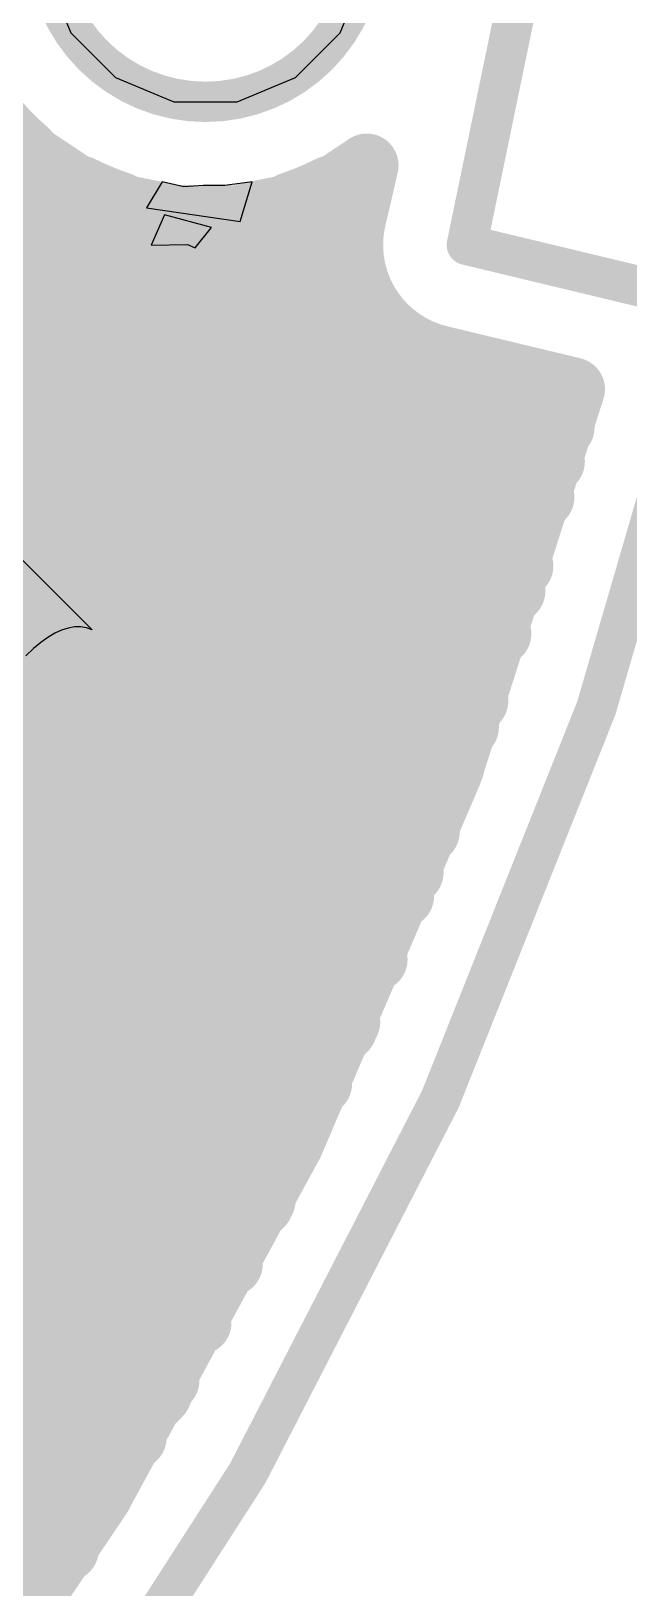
# Model space of a CAD drawing. Header units: millimetres. Extents: x 69.6 to 104.4, y 72.6 to 106.2.
# Drawn here: x 97.99 to 99.871, y 82.23 to 87.128 of the extents above; entities that cross this region are included whole.
import ezdxf

# ---------------------------------------------------------------- set-up
doc = ezdxf.new("R2010")
doc.units = ezdxf.units.MM
for name, color, linetype in [('BottomLayer', 5, 'Continuous'), ('KeepOutLayer', 6, 'Continuous'), ('MultiLayer', 9, 'Continuous'), ('TopLayer', 1, 'Continuous'), ('ViaHoleLayer', 16, 'Continuous')]:
    doc.layers.add(name, color=color, linetype=linetype)

# ---------------------------------------------------------------- blocks, each defined once
blk = doc.blocks.new('PAD_19')
at = {"layer": 'TopLayer', "const_width": 0.5}
blk.add_lwpolyline([(-0.25, 0, 1), (0.25, 0, 1)], format="xyb", close=True, dxfattribs=at)
blk = doc.blocks.new('PAD_20')
at = {"layer": 'TopLayer', "const_width": 0.5}
blk.add_lwpolyline([(-0.25, 0, 1), (0.25, 0, 1)], format="xyb", close=True, dxfattribs=at)

msp = doc.modelspace()

# ---------------------------------------------------------------- linework, layer by layer
at = {"layer": 'BottomLayer', "const_width": 0.2}
for points in [[(86.3892, 95.1954), (98.5207, 83.0639)], [(86.6716, 95.1959), (98.6192, 83.2482)], [(86.9681, 95.1823), (98.7153, 83.435)], [(87.2646, 95.1686), (98.809, 83.6242)], [(86.1525, 95.1493), (98.4198, 82.882)], [(87.5611, 95.1549), (98.9001, 83.8159)], [(87.8577, 95.1412), (98.9888, 84.0101)], [(88.1542, 95.1275), (99.0748, 84.2069)], [(85.9158, 95.1032), (98.3165, 82.7024)], [(88.4507, 95.1138), (99.1582, 84.4064)], [(85.6791, 95.057), (98.211, 82.5252)], [(88.8155, 95.0319), (99.2389, 84.6085)], [(85.4424, 95.0109), (98.1031, 82.3502)], [(85.2057, 94.9648), (97.9929, 82.1775)], [(89.2038, 94.9265), (99.3169, 84.8134)], [(89.592, 94.8211), (99.392, 85.021)], [(89.9803, 94.7157), (99.4643, 85.2316)], [(88.4761, 77.1625), (98.024, 86.7103)], [(98.0004, 86.7261), (98.1175, 86.6479)], [(98.9602, 86.6479), (99.0464, 86.7055)], [(88.8051, 77.2086), (98.2053, 86.6088)], [(98.916, 86.6284), (99.0072, 86.5372)], [(89.1341, 77.2548), (98.4262, 86.5469)], [(89.4631, 77.301), (98.7234, 86.5612)], [(89.8641, 77.4191), (99.015, 86.57)], [(98.3013, 86.5718), (98.4119, 86.5498)], [(98.6658, 86.5498), (98.7764, 86.5718)], [(98.7042, 86.5574), (99.6, 85.6615)], [(98.4332, 86.5455), (99.5337, 85.445)], [(90.2754, 77.5475), (99.0311, 86.3033)], [(91.3605, 78.3498), (99.162, 86.1513)], [(94.6709, 81.3774), (99.3723, 86.0788)], [(99.2765, 86.1018), (99.6961, 86.001)], [(95.1717, 81.5953), (99.6004, 86.024)], [(99.4952, 86.0493), (99.6633, 85.8811)], [(95.4627, 81.6035), (99.6328, 85.7736)], [(95.6955, 81.5534), (99.5087, 85.3666)], [(95.8914, 81.4665), (99.3622, 84.9373)], [(96.0616, 81.3538), (99.1882, 84.4805)], [(96.2126, 81.222), (98.9791, 83.9885)], [(96.3535, 81.08), (98.7224, 83.4489)], [(96.4647, 80.9085), (98.3956, 82.8393)]]:
    msp.add_lwpolyline(points, dxfattribs=at)
for points in [[(97.9771, 86.7494, -0.038553), (97.8831, 86.8435)], [(99.0464, 86.7055, -0.00336), (99.0079, 86.5401)], [(98.2708, 86.5844, -0.03856), (98.1479, 86.6353)], [(98.9297, 86.6353, -0.038567), (98.8069, 86.5844)], [(98.6054, 86.5443, -0.03857), (98.4723, 86.5443)], [(99.1043, 86.1982, -0.260951), (99.0079, 86.5401)], [(99.2765, 86.1018, -0.138318), (99.1043, 86.1982)], [(99.2765, 86.1018, -0.138318), (99.1043, 86.1982)], [(99.6961, 86.001, -0.118535), (96.6916, 80.4835)]]:
    msp.add_lwpolyline(points, format="xyb", dxfattribs=at)
at = {"layer": 'BottomLayer'}
for points, const_width in [([(97.9271, 86.7494, 1), (98.0271, 86.7494, 1)], 0.1), ([(97.785, 86.5917, 1), (98.01, 86.5917, 1)], 0.225), ([(97.9504, 86.7261, 1), (98.0504, 86.7261, 1)], 0.1), ([(97.974, 86.7103, 1), (98.074, 86.7103, 1)], 0.1), ([(98.9964, 86.7055, 1), (99.0964, 86.7055, 1)], 0.1), ([(98.9964, 86.7055, 1), (99.0964, 86.7055, 1)], 0.1), ([(98.0675, 86.6479, 1), (98.1675, 86.6479, 1)], 0.1), ([(98.9102, 86.6479, 1), (99.0102, 86.6479, 1)], 0.1), ([(98.0979, 86.6353, 1), (98.1979, 86.6353, 1)], 0.1), ([(98.1553, 86.6088, 1), (98.2553, 86.6088, 1)], 0.1), ([(98.866, 86.6284, 1), (98.966, 86.6284, 1)], 0.1), ([(98.8797, 86.6353, 1), (98.9797, 86.6353, 1)], 0.1), ([(98.2208, 86.5844, 1), (98.3208, 86.5844, 1)], 0.1), ([(98.2513, 86.5718, 1), (98.3513, 86.5718, 1)], 0.1), ([(98.3619, 86.5498, 1), (98.4619, 86.5498, 1)], 0.1), ([(98.3762, 86.5469, 1), (98.4762, 86.5469, 1)], 0.1), ([(98.6158, 86.5498, 1), (98.7158, 86.5498, 1)], 0.1), ([(98.6542, 86.5574, 1), (98.7542, 86.5574, 1)], 0.1), ([(98.6734, 86.5612, 1), (98.7734, 86.5612, 1)], 0.1), ([(98.7264, 86.5718, 1), (98.8264, 86.5718, 1)], 0.1), ([(98.7569, 86.5844, 1), (98.8569, 86.5844, 1)], 0.1), ([(98.965, 86.57, 1), (99.065, 86.57, 1)], 0.1), ([(98.3832, 86.5455, 1), (98.4832, 86.5455, 1)], 0.1), ([(98.4223, 86.5443, 1), (98.5223, 86.5443, 1)], 0.1), ([(98.5554, 86.5443, 1), (98.6554, 86.5443, 1)], 0.1), ([(98.9572, 86.5372, 1), (99.0572, 86.5372, 1)], 0.1), ([(98.9579, 86.5401, 1), (99.0579, 86.5401, 1)], 0.1), ([(98.9579, 86.5401, 1), (99.0579, 86.5401, 1)], 0.1), ([(98.9811, 86.3033, 1), (99.0811, 86.3033, 1)], 0.1), ([(99.0543, 86.1982, 1), (99.1543, 86.1982, 1)], 0.1), ([(99.0543, 86.1982, 1), (99.1543, 86.1982, 1)], 0.1), ([(99.0543, 86.1982, 1), (99.1543, 86.1982, 1)], 0.1), ([(99.112, 86.1513, 1), (99.212, 86.1513, 1)], 0.1), ([(99.2265, 86.1018, 1), (99.3265, 86.1018, 1)], 0.1), ([(99.2265, 86.1018, 1), (99.3265, 86.1018, 1)], 0.1), ([(99.2265, 86.1018, 1), (99.3265, 86.1018, 1)], 0.1), ([(99.3223, 86.0788, 1), (99.4223, 86.0788, 1)], 0.1), ([(99.4452, 86.0493, 1), (99.5452, 86.0493, 1)], 0.1), ([(99.5504, 86.024, 1), (99.6504, 86.024, 1)], 0.1), ([(99.6461, 86.001, 1), (99.7461, 86.001, 1)], 0.1), ([(99.6461, 86.001, 1), (99.7461, 86.001, 1)], 0.1), ([(99.3161, 85.8099, 1), (99.5411, 85.8099, 1)], 0.225), ([(99.6133, 85.8811, 1), (99.7133, 85.8811, 1)], 0.1), ([(99.5828, 85.7736, 1), (99.6828, 85.7736, 1)], 0.1), ([(99.55, 85.6615, 1), (99.65, 85.6615, 1)], 0.1), ([(99.4837, 85.445, 1), (99.5837, 85.445, 1)], 0.1), ([(99.4587, 85.3666, 1), (99.5587, 85.3666, 1)], 0.1), ([(99.4143, 85.2316, 1), (99.5143, 85.2316, 1)], 0.1), ([(99.342, 85.021, 1), (99.442, 85.021, 1)], 0.1), ([(99.3122, 84.9373, 1), (99.4122, 84.9373, 1)], 0.1), ([(99.2669, 84.8134, 1), (99.3669, 84.8134, 1)], 0.1), ([(98.6385, 84.559, 1), (98.8635, 84.559, 1)], 0.225), ([(99.1889, 84.6085, 1), (99.2889, 84.6085, 1)], 0.1), ([(99.1382, 84.4805, 1), (99.2382, 84.4805, 1)], 0.1), ([(99.1082, 84.4064, 1), (99.2082, 84.4064, 1)], 0.1), ([(99.0248, 84.2069, 1), (99.1248, 84.2069, 1)], 0.1), ([(98.9388, 84.0101, 1), (99.0388, 84.0101, 1)], 0.1), ([(98.9291, 83.9885, 1), (99.0291, 83.9885, 1)], 0.1), ([(98.8501, 83.8159, 1), (98.9501, 83.8159, 1)], 0.1), ([(98.759, 83.6242, 1), (98.859, 83.6242, 1)], 0.1), ([(98.6653, 83.435, 1), (98.7653, 83.435, 1)], 0.1), ([(98.6724, 83.4489, 1), (98.7724, 83.4489, 1)], 0.1), ([(98.5692, 83.2482, 1), (98.6692, 83.2482, 1)], 0.1), ([(98.4707, 83.0639, 1), (98.5707, 83.0639, 1)], 0.1), ([(98.3698, 82.882, 1), (98.4698, 82.882, 1)], 0.1), ([(98.3456, 82.8393, 1), (98.4456, 82.8393, 1)], 0.1), ([(98.2665, 82.7024, 1), (98.3665, 82.7024, 1)], 0.1), ([(98.161, 82.5252, 1), (98.261, 82.5252, 1)], 0.1), ([(98.0531, 82.3502, 1), (98.1531, 82.3502, 1)], 0.1), ([(97.9429, 82.1775, 1), (98.0429, 82.1775, 1)], 0.1)]:
    msp.add_lwpolyline(points, format="xyb", close=True, dxfattribs=dict(at, const_width=const_width))
at = {"layer": 'KeepOutLayer', "const_width": 0.127}
for points in [[(99.7067, 88.8901, -0.047399), (99.3613, 86.4552)], [(100.1392, 86.2685, -0.404026), (83.9692, 75.9671)]]:
    msp.add_lwpolyline(points, format="xyb", dxfattribs=at)
at = {"layer": 'KeepOutLayer'}
for points, const_width in [([(99.0388, 87.4052, 1), (98.0388, 87.4052, 1)], 0.127), ([(99.3296, 86.4552, 1), (99.3931, 86.4552, 1)], 0.0635), ([(99.3296, 86.4552, 1), (99.3931, 86.4552, 1)], 0.0635)]:
    msp.add_lwpolyline(points, format="xyb", close=True, dxfattribs=dict(at, const_width=const_width))
at = {"layer": 'KeepOutLayer', "const_width": 0.127}
msp.add_lwpolyline([(99.3613, 86.4552), (100.1392, 86.2685)], dxfattribs=at)
at = {"layer": 'MultiLayer'}
for p, q in [((98.0388, 87.3058), (98.115, 87.122)), ((98.9627, 87.122), (99.0388, 87.3058)), ((98.115, 87.122), (98.2556, 86.9813)), ((98.8221, 86.9813), (98.9627, 87.122)), ((98.2556, 86.9813), (98.4394, 86.9052)), ((98.6383, 86.9052), (98.8221, 86.9813)), ((98.4394, 86.9052), (98.5388, 86.9052)), ((98.5388, 86.9052), (98.6383, 86.9052))]:
    msp.add_line(p, q, dxfattribs=at)
at = {"layer": 'MultiLayer', "const_width": 0.225}
for points in [[(97.785, 86.5917, 1), (98.01, 86.5917, 1)], [(99.3161, 85.8099, 1), (99.5411, 85.8099, 1)], [(98.6385, 84.559, 1), (98.8635, 84.559, 1)]]:
    msp.add_lwpolyline(points, format="xyb", close=True, dxfattribs=at)
at = {"layer": 'TopLayer'}
for p, q in [((98.4027, 86.6533), (98.3531, 86.5719)), ((98.4704, 86.6383), (98.4027, 86.6533)), ((98.6861, 86.654), (98.5994, 86.6416)), ((98.6483, 86.5288), (98.6861, 86.654)), ((98.5317, 86.6416), (98.4704, 86.6383)), ((98.5994, 86.6416), (98.5317, 86.6416)), ((98.3531, 86.5719), (98.6483, 86.5288)), ((98.4102, 86.5495), (98.3681, 86.4545)), ((98.5581, 86.5096), (98.4102, 86.5495)), ((98.5062, 86.4464), (98.5581, 86.5096)), ((98.3681, 86.4545), (98.482, 86.4562)), ((98.482, 86.4562), (98.5062, 86.4464)), ((97.9277, 85.4984), (98.1822, 85.2438)), ((98.0647, 85.2332), (98.0428, 85.2202)), ((98.0859, 85.243), (98.0647, 85.2332)), ((98.1065, 85.2495), (98.0859, 85.243)), ((98.1264, 85.2529), (98.1065, 85.2495)), ((98.1457, 85.253), (98.1264, 85.2529)), ((98.1643, 85.25), (98.1457, 85.253)), ((98.1822, 85.2438), (98.1643, 85.25)), ((97.9972, 85.1848), (97.9734, 85.1622)), ((98.0203, 85.2041), (97.9972, 85.1848)), ((98.0428, 85.2202), (98.0203, 85.2041))]:
    msp.add_line(p, q, dxfattribs=at)
for points, const_width in [([(97.2445, 87.4514), (98.1688, 86.5272)], 0.2), ([(97.103, 87.31), (97.9672, 86.4459)], 0.2), ([(96.4048, 85.0912), (98.024, 86.7103)], 0.2), ([(98.0004, 86.7261), (98.1175, 86.6479)], 0.2), ([(98.9602, 86.6479), (99.0464, 86.7055)], 0.2), ([(98.1039, 86.5074), (98.2053, 86.6088)], 0.2), ([(98.916, 86.6284), (99.0072, 86.5372)], 0.2), ([(98.3013, 86.5718), (98.3859, 86.5549)], 0.2), ([(98.6658, 86.5498), (98.7764, 86.5718)], 0.2), ([(98.6686, 86.5064), (98.7234, 86.5612)], 0.2), ([(98.7042, 86.5574), (98.8349, 86.4267)], 0.2), ([(98.8573, 86.4123), (99.015, 86.57)], 0.2), ([(99.1106, 86.151), (99.6, 85.6615)], 0.2), ([(99.2109, 85.9174), (99.3723, 86.0788)], 0.2), ([(99.2765, 86.1018), (99.6961, 86.001)], 0.2), ([(99.2379, 85.6615), (99.6004, 86.024)], 0.2), ([(99.4952, 86.0493), (99.6633, 85.8811)], 0.2), ([(99.1114, 85.2521), (99.6328, 85.7736)], 0.2), ([(99.2379, 85.7409), (99.5337, 85.445)], 0.2), ([(97.331, 84.6472), (98.3848, 85.7009)], 0.18), ([(99.211, 85.4849), (99.4643, 85.2316)], 0.2), ([(98.5257, 84.3836), (99.5087, 85.3666)], 0.2), ([(99.1297, 85.2833), (99.392, 85.021)], 0.2), ([(99.0105, 85.1197), (99.3169, 84.8134)], 0.2), ([(98.8576, 84.9898), (99.2389, 84.6085)], 0.2), ([(98.3835, 84.5242), (98.8336, 84.9744)], 0.2), ([(98.6337, 84.2088), (99.3622, 84.9373)], 0.2), ([(98.669, 84.8956), (99.1582, 84.4064)], 0.2), ([(98.004, 84.6922), (98.1829, 84.8711)], 0.2), ([(98.1553, 84.8435), (98.9888, 84.0101)], 0.2), ([(98.2068, 84.6304), (98.4242, 84.8478)], 0.2), ([(98.4334, 84.8483), (99.0748, 84.2069)], 0.2), ([(98.7005, 83.9927), (99.1882, 84.4805)], 0.2), ([(98.6952, 84.0208), (98.9001, 83.8159)], 0.2), ([(98.7007, 83.71), (98.9791, 83.9885)], 0.2), ([(98.7037, 83.7295), (98.809, 83.6242)], 0.2), ([(98.6411, 83.5093), (98.7153, 83.435)], 0.2), ([(96.3535, 81.08), (98.7224, 83.4489)], 0.2), ([(96.7637, 83.4068), (97.9929, 82.1775)], 0.2), ([(97.0465, 83.4068), (98.1031, 82.3502)], 0.2), ([(98.5362, 83.3313), (98.6192, 83.2482)], 0.2), ([(98.3968, 83.1879), (98.5207, 83.0639)], 0.2), ([(98.2232, 83.0786), (98.4198, 82.882)], 0.2), ([(96.2126, 81.222), (97.999, 83.0084)], 0.2), ([(97.7296, 83.0065), (98.211, 82.5252)], 0.2), ([(98.0088, 83.0101), (98.3165, 82.7024)], 0.2), ([(96.4647, 80.9085), (98.3956, 82.8393)], 0.2)]:
    msp.add_lwpolyline(points, dxfattribs=dict(at, const_width=const_width))
at = {"layer": 'TopLayer', "const_width": 0.2}
for points in [[(97.9771, 86.7494, -0.038553), (97.8831, 86.8435)], [(99.0464, 86.7055, -0.00336), (99.0079, 86.5401)], [(98.2708, 86.5844, -0.03856), (98.1479, 86.6353)], [(98.9297, 86.6353, -0.038567), (98.8069, 86.5844)], [(97.555, 85.499, -0.486359), (98.3859, 86.5549)], [(98.5344, 86.5417, -0.363537), (99.2388, 85.7009)], [(99.1043, 86.1982, -0.260951), (99.0079, 86.5401)], [(99.2765, 86.1018, -0.138318), (99.1043, 86.1982)], [(99.2765, 86.1018, -0.138318), (99.1043, 86.1982)], [(99.6961, 86.001, -0.118535), (96.6916, 80.4835)], [(99.2388, 85.7009, -0.485974), (98.1829, 84.8711)], [(98.004, 84.6922, -0.364846), (98.7123, 83.8508)], [(98.7123, 83.8508, -0.758176), (97.1288, 83.4068)]]:
    msp.add_lwpolyline(points, format="xyb", dxfattribs=at)
at = {"layer": 'TopLayer'}
for points, const_width in [([(97.9271, 86.7494, 1), (98.0271, 86.7494, 1)], 0.1), ([(97.785, 86.5917, 1), (98.01, 86.5917, 1)], 0.225), ([(97.9504, 86.7261, 1), (98.0504, 86.7261, 1)], 0.1), ([(97.974, 86.7103, 1), (98.074, 86.7103, 1)], 0.1), ([(98.9964, 86.7055, 1), (99.0964, 86.7055, 1)], 0.1), ([(98.9964, 86.7055, 1), (99.0964, 86.7055, 1)], 0.1), ([(98.0675, 86.6479, 1), (98.1675, 86.6479, 1)], 0.1), ([(98.9102, 86.6479, 1), (99.0102, 86.6479, 1)], 0.1), ([(98.0979, 86.6353, 1), (98.1979, 86.6353, 1)], 0.1), ([(98.1553, 86.6088, 1), (98.2553, 86.6088, 1)], 0.1), ([(98.866, 86.6284, 1), (98.966, 86.6284, 1)], 0.1), ([(98.8797, 86.6353, 1), (98.9797, 86.6353, 1)], 0.1), ([(98.2208, 86.5844, 1), (98.3208, 86.5844, 1)], 0.1), ([(98.2513, 86.5718, 1), (98.3513, 86.5718, 1)], 0.1), ([(98.3359, 86.5549, 1), (98.4359, 86.5549, 1)], 0.1), ([(98.3359, 86.5549, 1), (98.4359, 86.5549, 1)], 0.1), ([(98.6158, 86.5498, 1), (98.7158, 86.5498, 1)], 0.1), ([(98.6542, 86.5574, 1), (98.7542, 86.5574, 1)], 0.1), ([(98.6734, 86.5612, 1), (98.7734, 86.5612, 1)], 0.1), ([(98.7264, 86.5718, 1), (98.8264, 86.5718, 1)], 0.1), ([(98.7569, 86.5844, 1), (98.8569, 86.5844, 1)], 0.1), ([(98.965, 86.57, 1), (99.065, 86.57, 1)], 0.1), ([(98.0539, 86.5074, 1), (98.1539, 86.5074, 1)], 0.1), ([(98.1188, 86.5272, 1), (98.2188, 86.5272, 1)], 0.1), ([(98.4844, 86.5417, 1), (98.5844, 86.5417, 1)], 0.1), ([(98.6186, 86.5064, 1), (98.7186, 86.5064, 1)], 0.1), ([(98.9572, 86.5372, 1), (99.0572, 86.5372, 1)], 0.1), ([(98.9579, 86.5401, 1), (99.0579, 86.5401, 1)], 0.1), ([(98.9579, 86.5401, 1), (99.0579, 86.5401, 1)], 0.1), ([(97.9172, 86.4459, 1), (98.0172, 86.4459, 1)], 0.1), ([(98.7849, 86.4267, 1), (98.8849, 86.4267, 1)], 0.1), ([(98.8073, 86.4123, 1), (98.9073, 86.4123, 1)], 0.1), ([(99.0543, 86.1982, 1), (99.1543, 86.1982, 1)], 0.1), ([(99.0543, 86.1982, 1), (99.1543, 86.1982, 1)], 0.1), ([(99.0543, 86.1982, 1), (99.1543, 86.1982, 1)], 0.1), ([(99.0606, 86.151, 1), (99.1606, 86.151, 1)], 0.1), ([(99.2265, 86.1018, 1), (99.3265, 86.1018, 1)], 0.1), ([(99.2265, 86.1018, 1), (99.3265, 86.1018, 1)], 0.1), ([(99.2265, 86.1018, 1), (99.3265, 86.1018, 1)], 0.1), ([(99.3223, 86.0788, 1), (99.4223, 86.0788, 1)], 0.1), ([(99.4452, 86.0493, 1), (99.5452, 86.0493, 1)], 0.1), ([(99.5504, 86.024, 1), (99.6504, 86.024, 1)], 0.1), ([(99.6461, 86.001, 1), (99.7461, 86.001, 1)], 0.1), ([(99.6461, 86.001, 1), (99.7461, 86.001, 1)], 0.1), ([(99.1609, 85.9174, 1), (99.2609, 85.9174, 1)], 0.1), ([(99.3161, 85.8099, 1), (99.5411, 85.8099, 1)], 0.225), ([(99.6133, 85.8811, 1), (99.7133, 85.8811, 1)], 0.1), ([(99.5828, 85.7736, 1), (99.6828, 85.7736, 1)], 0.1), ([(99.1879, 85.7409, 1), (99.2879, 85.7409, 1)], 0.1), ([(98.3398, 85.7009, 1), (98.4298, 85.7009, 1)], 0.09), ([(99.1888, 85.7009, 1), (99.2888, 85.7009, 1)], 0.1), ([(99.1888, 85.7009, 1), (99.2888, 85.7009, 1)], 0.1), ([(99.1879, 85.6615, 1), (99.2879, 85.6615, 1)], 0.1), ([(99.55, 85.6615, 1), (99.65, 85.6615, 1)], 0.1), ([(99.161, 85.4849, 1), (99.261, 85.4849, 1)], 0.1), ([(99.4837, 85.445, 1), (99.5837, 85.445, 1)], 0.1), ([(99.4587, 85.3666, 1), (99.5587, 85.3666, 1)], 0.1), ([(99.0797, 85.2833, 1), (99.1797, 85.2833, 1)], 0.1), ([(99.0614, 85.2521, 1), (99.1614, 85.2521, 1)], 0.1), ([(99.4143, 85.2316, 1), (99.5143, 85.2316, 1)], 0.1), ([(98.9605, 85.1197, 1), (99.0605, 85.1197, 1)], 0.1), ([(98.8076, 84.9898, 1), (98.9076, 84.9898, 1)], 0.1), ([(99.342, 85.021, 1), (99.442, 85.021, 1)], 0.1), ([(98.7836, 84.9744, 1), (98.8836, 84.9744, 1)], 0.1), ([(99.3122, 84.9373, 1), (99.4122, 84.9373, 1)], 0.1), ([(98.619, 84.8956, 1), (98.719, 84.8956, 1)], 0.1), ([(98.1053, 84.8435, 1), (98.2053, 84.8435, 1)], 0.1), ([(98.1329, 84.8711, 1), (98.2329, 84.8711, 1)], 0.1), ([(98.1329, 84.8711, 1), (98.2329, 84.8711, 1)], 0.1), ([(98.3742, 84.8478, 1), (98.4742, 84.8478, 1)], 0.1), ([(98.3834, 84.8483, 1), (98.4834, 84.8483, 1)], 0.1), ([(99.2669, 84.8134, 1), (99.3669, 84.8134, 1)], 0.1), ([(97.954, 84.6922, 1), (98.054, 84.6922, 1)], 0.1), ([(97.954, 84.6922, 1), (98.054, 84.6922, 1)], 0.1), ([(98.6385, 84.559, 1), (98.8635, 84.559, 1)], 0.225), ([(98.1568, 84.6304, 1), (98.2568, 84.6304, 1)], 0.1), ([(99.1889, 84.6085, 1), (99.2889, 84.6085, 1)], 0.1), ([(98.3335, 84.5242, 1), (98.4335, 84.5242, 1)], 0.1), ([(99.1382, 84.4805, 1), (99.2382, 84.4805, 1)], 0.1), ([(99.1082, 84.4064, 1), (99.2082, 84.4064, 1)], 0.1), ([(98.4757, 84.3836, 1), (98.5757, 84.3836, 1)], 0.1), ([(98.5837, 84.2088, 1), (98.6837, 84.2088, 1)], 0.1), ([(99.0248, 84.2069, 1), (99.1248, 84.2069, 1)], 0.1), ([(98.6452, 84.0208, 1), (98.7452, 84.0208, 1)], 0.1), ([(98.9388, 84.0101, 1), (99.0388, 84.0101, 1)], 0.1), ([(98.6505, 83.9927, 1), (98.7505, 83.9927, 1)], 0.1), ([(98.9291, 83.9885, 1), (99.0291, 83.9885, 1)], 0.1), ([(98.6623, 83.8508, 1), (98.7623, 83.8508, 1)], 0.1), ([(98.6623, 83.8508, 1), (98.7623, 83.8508, 1)], 0.1), ([(98.8501, 83.8159, 1), (98.9501, 83.8159, 1)], 0.1), ([(98.6507, 83.71, 1), (98.7507, 83.71, 1)], 0.1), ([(98.6537, 83.7295, 1), (98.7537, 83.7295, 1)], 0.1), ([(98.759, 83.6242, 1), (98.859, 83.6242, 1)], 0.1), ([(98.5911, 83.5093, 1), (98.6911, 83.5093, 1)], 0.1), ([(98.6653, 83.435, 1), (98.7653, 83.435, 1)], 0.1), ([(98.6724, 83.4489, 1), (98.7724, 83.4489, 1)], 0.1), ([(98.4862, 83.3313, 1), (98.5862, 83.3313, 1)], 0.1), ([(98.5692, 83.2482, 1), (98.6692, 83.2482, 1)], 0.1), ([(98.3468, 83.1879, 1), (98.4468, 83.1879, 1)], 0.1), ([(98.1732, 83.0786, 1), (98.2732, 83.0786, 1)], 0.1), ([(98.4707, 83.0639, 1), (98.5707, 83.0639, 1)], 0.1), ([(97.949, 83.0084, 1), (98.049, 83.0084, 1)], 0.1), ([(97.9588, 83.0101, 1), (98.0588, 83.0101, 1)], 0.1), ([(98.3698, 82.882, 1), (98.4698, 82.882, 1)], 0.1), ([(98.3456, 82.8393, 1), (98.4456, 82.8393, 1)], 0.1), ([(98.2665, 82.7024, 1), (98.3665, 82.7024, 1)], 0.1), ([(98.161, 82.5252, 1), (98.261, 82.5252, 1)], 0.1), ([(98.0531, 82.3502, 1), (98.1531, 82.3502, 1)], 0.1), ([(97.9429, 82.1775, 1), (98.0429, 82.1775, 1)], 0.1)]:
    msp.add_lwpolyline(points, format="xyb", close=True, dxfattribs=dict(at, const_width=const_width))
at = {"layer": 'ViaHoleLayer', "const_width": 0.15}
for points in [[(97.8225, 86.5917, 1), (97.9725, 86.5917, 1)], [(99.3536, 85.8099, 1), (99.5036, 85.8099, 1)], [(98.676, 84.559, 1), (98.826, 84.559, 1)]]:
    msp.add_lwpolyline(points, format="xyb", close=True, dxfattribs=at)

# ---------------------------------------------------------------- block references
for name, p in [('PAD_19', (98.3848, 85.7009)), ('PAD_20', (97.8583, 83.8508))]:
    msp.add_blockref(name, p)

doc.saveas('drawing.dxf')
